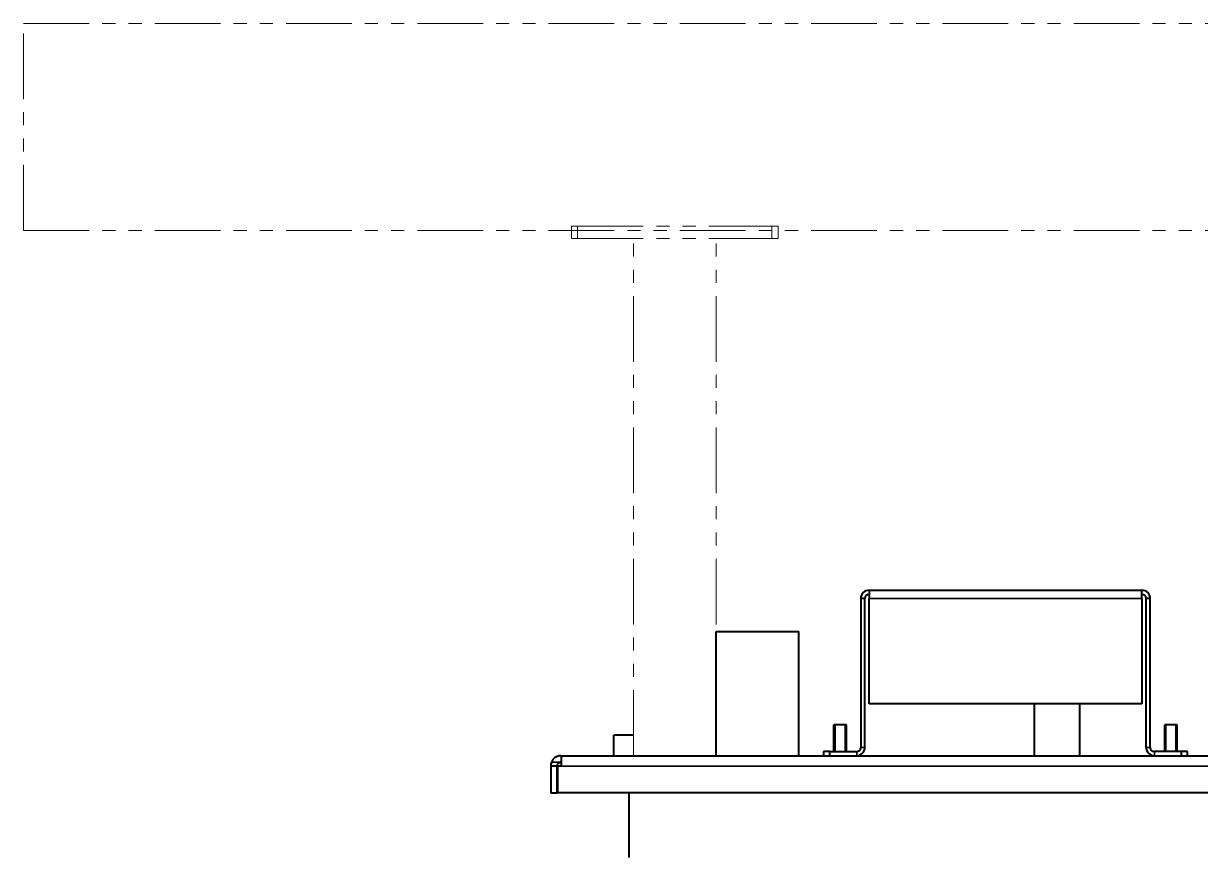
# Model space of a CAD drawing. Header units: millimetres. Extents: x 0 to 5945, y 0 to 4205.
# Drawn here: x 4099 to 4668, y 1943 to 2346 of the extents above; entities that cross this region are included whole.
import ezdxf

# ---------------------------------------------------------------- set-up
doc = ezdxf.new("R2010")
doc.units = ezdxf.units.MM
doc.header["$LTSCALE"] = 5
doc.linetypes.add('PHANTOM', pattern=[63.5, 31.75, -6.35, 6.35, -6.35, 6.35, -6.35])
for name, color, linetype, lineweight in [('가시적인 것(ISO)', 3, 'Continuous', 40), ('가시적인 좁은 것(ISO)', 3, 'Continuous', 35), ('참조(ISO)', 6, 'Continuous', 35)]:
    doc.layers.add(name, color=color, linetype=linetype, lineweight=lineweight)

msp = doc.modelspace()

# ---------------------------------------------------------------- linework, layer by layer
at = {"layer": '가시적인 것(ISO)'}
for p, q in [((4506.1704, 2068.1862), (4504.1704, 2068.1862)), ((4504.1704, 2068.1862), (4504.1704, 1996.1862)), ((4506.1704, 1996.1862), (4506.1704, 2068.1862)), ((4508.1704, 2072.1862), (4640.1704, 2072.1862)), ((4508.1704, 2072.1862), (4508.1704, 2068.1862)), ((4508.1704, 2017.1862), (4508.1704, 2068.1862)), ((4640.1704, 2068.1862), (4640.1704, 2072.1862)), ((4640.1704, 2068.1862), (4640.1704, 2017.1862)), ((4644.1704, 2068.1862), (4642.1704, 2068.1862)), ((4642.1704, 1996.1862), (4642.1704, 2068.1862)), ((4644.1704, 1996.1862), (4644.1704, 2068.1862)), ((4434.1704, 2052.1862), (4474.1704, 2052.1862)), ((4434.1704, 1992.1862), (4434.1704, 2052.1862)), ((4474.1704, 1992.1862), (4474.1704, 2052.1862)), ((4640.1704, 2017.1862), (4508.1704, 2017.1862)), ((4588.1704, 1992.1862), (4588.1704, 2017.1862)), ((4610.1704, 1992.1862), (4610.1704, 2017.1862)), ((4497.1704, 2007.1862), (4491.1704, 2007.1862)), ((4491.1704, 1994.1862), (4491.1704, 2007.1862)), ((4497.1704, 1994.1862), (4497.1704, 2007.1862)), ((4657.1704, 2007.1862), (4651.1704, 2007.1862)), ((4651.1704, 1994.1862), (4651.1704, 2007.1862)), ((4657.1704, 1994.1862), (4657.1704, 2007.1862)), ((4394.1704, 2002.1862), (4384.6704, 2002.1862)), ((4384.6704, 1992.1862), (4384.6704, 2002.1862)), ((4489.1704, 1994.1862), (4486.1704, 1994.1862)), ((4486.1704, 1994.1862), (4486.1704, 1992.1862)), ((4489.1704, 1992.1862), (4489.1704, 1994.1862)), ((4489.1704, 1994.1862), (4502.1704, 1994.1862)), ((4659.1704, 1994.1862), (4646.1704, 1994.1862)), ((4662.1704, 1994.1862), (4659.1704, 1994.1862)), ((4659.1704, 1994.1862), (4659.1704, 1992.1862)), ((4662.1704, 1992.1862), (4662.1704, 1994.1862)), ((4357.3704, 1987.1862), (4354.1704, 1987.1862)), ((4354.1704, 1987.1862), (4354.1704, 1974.1862)), ((4357.3704, 1974.1862), (4357.3704, 1987.1862)), ((4359.1704, 1987.1862), (4357.4411, 1987.1862)), ((4357.4411, 1987.1862), (4357.4411, 1974.1862)), ((4359.1704, 1992.1862), (4789.1704, 1992.1862)), ((4354.1704, 1974.1862), (4357.3704, 1974.1862)), ((4790.8997, 1974.1862), (4357.4411, 1974.1862)), ((4392.1704, 1942.9862), (4392.1704, 1974.1862))]:
    msp.add_line(p, q, dxfattribs=at)
for centre, radius, start, end in [((4508.1704, 2068.1862), 4, 90, 180), ((4508.1704, 2068.1862), 2, 90, 180), ((4640.1704, 2068.1862), 4, 0, 90), ((4640.1704, 2068.1862), 2, 0, 90), ((4502.1704, 1996.1862), 4, 270, 0), ((4502.1704, 1996.1862), 2, 270, 0), ((4646.1704, 1996.1862), 4, 180, 270), ((4646.1704, 1996.1862), 2, 180, 270)]:
    msp.add_arc(centre, radius, start, end, dxfattribs=at)
for points in [[(4354.5056, 1988.9862), (4354.2847, 1988.4137), (4354.1704, 1987.8), (4354.1704, 1987.1862)], [(4359.1704, 1988.9862), (4359.1704, 1988.4137), (4359.1704, 1987.8), (4359.1704, 1987.1862)]]:
    msp.add_open_spline(points, degree=3, dxfattribs=at)
for points, knots in [([(4359.1704, 1992.1862), (4357.6649, 1992.1862), (4356.1755, 1991.4638), (4355.2436, 1990.2814), (4354.9348, 1989.8897), (4354.6852, 1989.4515), (4354.5056, 1988.9862)], [0, 0, 0, 0, 0.575044589, 0.575044589, 0.575044589, 0.76555338, 0.76555338, 0.76555338, 0.76555338]), ([(4357.3704, 1987.1862), (4357.3704, 1987.8859), (4357.8185, 1988.5654), (4358.4617, 1988.8409), (4358.6849, 1988.9365), (4358.9276, 1988.9862), (4359.1704, 1988.9862)], [-1, -1, -1, -1, -0.25762063, -0.25762063, -0.25762063, 0, 0, 0, 0]), ([(4359.1704, 1992.1862), (4359.1704, 1991.8973), (4359.1704, 1991.4638), (4359.1704, 1990.2814), (4359.1704, 1989.8897), (4359.1704, 1989.4515), (4359.1704, 1988.9862)], [0, 0, 0, 0, 0.575044589, 0.575044589, 0.575044589, 0.76555338, 0.76555338, 0.76555338, 0.76555338])]:
    msp.add_open_spline(points, degree=3, knots=knots, dxfattribs=at)
at = {"layer": '가시적인 좁은 것(ISO)'}
for p, q in [((4640.1704, 2068.1862), (4508.1704, 2068.1862)), ((4491.7694, 2007.1862), (4491.7694, 1994.1862)), ((4496.5714, 1994.1862), (4496.5714, 2007.1862)), ((4651.7694, 2007.1862), (4651.7694, 1994.1862)), ((4656.5714, 1994.1862), (4656.5714, 2007.1862)), ((4502.1704, 1992.1862), (4502.1704, 1994.1862)), ((4504.1704, 1996.1862), (4506.1704, 1996.1862)), ((4642.1704, 1996.1862), (4644.1704, 1996.1862)), ((4646.1704, 1994.1862), (4646.1704, 1992.1862)), ((4359.1704, 1988.9862), (4354.5056, 1988.9862)), ((4789.1704, 1987.1862), (4359.1704, 1987.1862))]:
    msp.add_line(p, q, dxfattribs=at)
at = {"layer": '참조(ISO)', "color": 6, "linetype": 'PHANTOM', "lineweight": 0, "ltscale": 0.2}
for p, q in [((4099.1704, 2246.1862), (4099.1704, 2346.1862)), ((4099.1704, 2346.1862), (5049.1704, 2346.1862)), ((4099.1704, 2246.1862), (5049.1704, 2246.1862)), ((4364.1704, 2248.1862), (4364.1704, 2242.1862)), ((4367.1704, 2248.1862), (4364.1704, 2248.1862)), ((4367.1704, 2242.1862), (4367.1704, 2248.1862)), ((4367.1704, 2248.1862), (4461.1704, 2248.1862)), ((4461.1704, 2248.1862), (4461.1704, 2242.1862)), ((4464.1704, 2248.1862), (4461.1704, 2248.1862)), ((4464.1704, 2242.1862), (4464.1704, 2248.1862)), ((4364.1704, 2242.1862), (4367.1704, 2242.1862)), ((4367.1704, 2242.1862), (4461.1704, 2242.1862)), ((4394.1704, 1992.1862), (4394.1704, 2242.1862)), ((4434.1704, 1992.1862), (4434.1704, 2242.1862)), ((4461.1704, 2242.1862), (4464.1704, 2242.1862))]:
    msp.add_line(p, q, dxfattribs=at)

doc.saveas('drawing.dxf')
